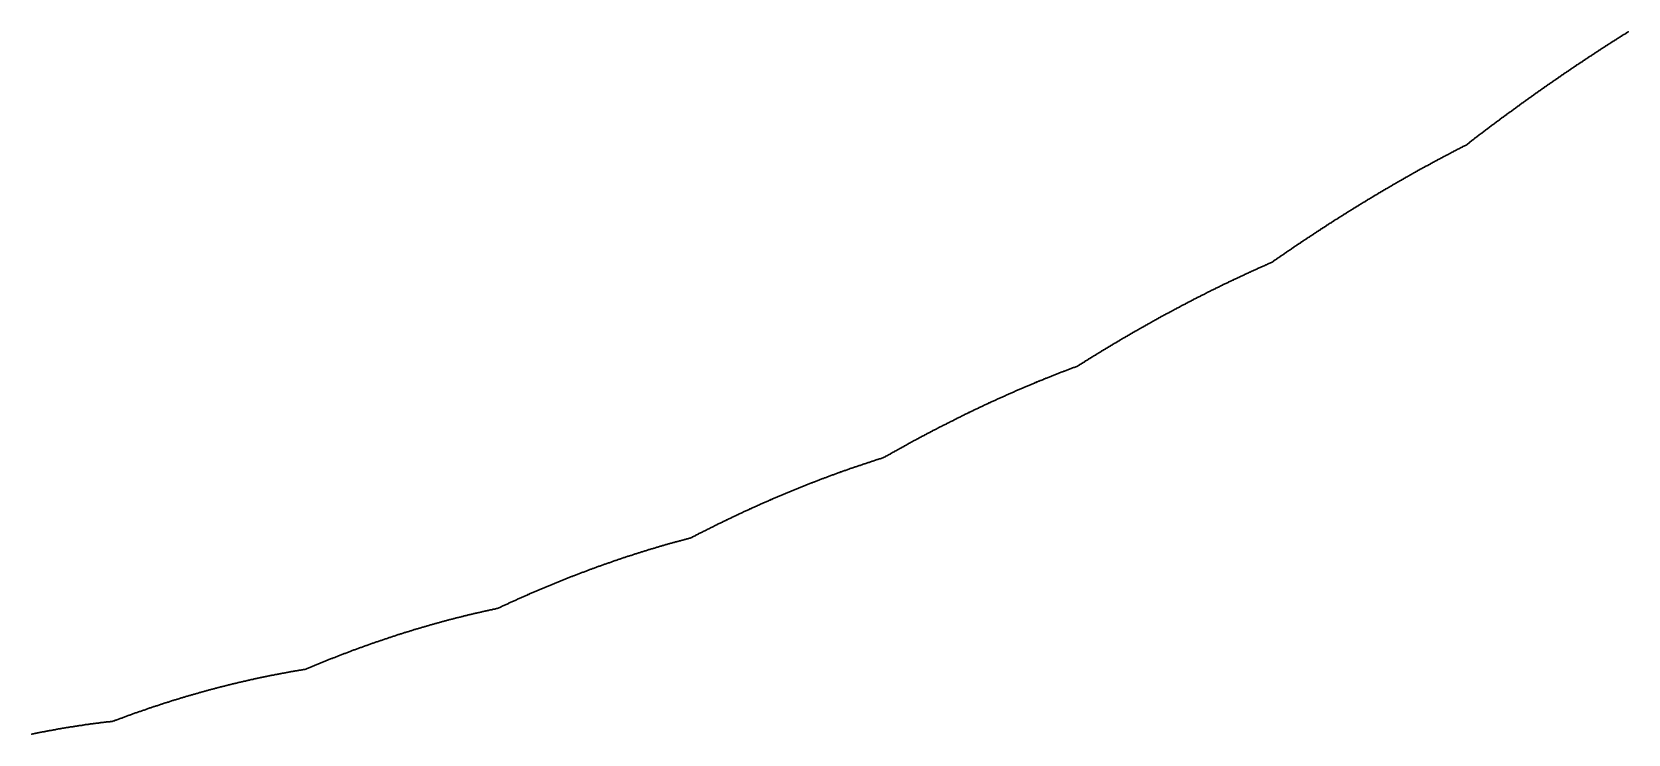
# Model space of a CAD drawing. Header units: metres. Extents: x 0 to 360, y 46 to 216.
# Drawn here: x 270 to 281.78, y 53.82 to 59 of the extents above; entities that cross this region are included whole.
import ezdxf

# ---------------------------------------------------------------- set-up
doc = ezdxf.new("R2010")
doc.units = ezdxf.units.M

msp = doc.modelspace()

# ---------------------------------------------------------------- linework, layer by layer
for p in [(281.753, 58.984), (281.76, 58.988), (281.766, 58.992), (281.772, 58.996), (281.778, 58.999), (281.571, 58.868), (281.577, 58.872), (281.583, 58.876), (281.59, 58.88), (281.596, 58.884), (281.602, 58.888), (281.608, 58.892), (281.614, 58.896), (281.62, 58.9), (281.626, 58.903), (281.632, 58.907), (281.638, 58.911), (281.644, 58.915), (281.65, 58.919), (281.656, 58.923), (281.662, 58.927), (281.668, 58.931), (281.675, 58.934), (281.681, 58.938), (281.687, 58.942), (281.693, 58.946), (281.699, 58.95), (281.705, 58.954), (281.711, 58.958), (281.717, 58.961), (281.723, 58.965), (281.729, 58.969), (281.735, 58.973), (281.741, 58.977), (281.747, 58.981), (281.389, 58.748), (281.395, 58.752), (281.401, 58.756), (281.407, 58.76), (281.414, 58.764), (281.42, 58.768), (281.426, 58.772), (281.432, 58.776), (281.438, 58.78), (281.444, 58.784), (281.45, 58.788), (281.456, 58.792), (281.462, 58.796), (281.468, 58.8), (281.474, 58.804), (281.48, 58.808), (281.486, 58.812), (281.492, 58.816), (281.498, 58.82), (281.505, 58.824), (281.511, 58.828), (281.517, 58.832), (281.523, 58.836), (281.529, 58.84), (281.535, 58.844), (281.541, 58.848), (281.547, 58.852), (281.553, 58.856), (281.559, 58.86), (281.565, 58.864), (281.22, 58.632), (281.226, 58.636), (281.232, 58.64), (281.238, 58.644), (281.244, 58.648), (281.25, 58.653), (281.256, 58.657), (281.262, 58.661), (281.268, 58.665), (281.274, 58.669), (281.28, 58.674), (281.286, 58.678), (281.292, 58.682), (281.298, 58.686), (281.304, 58.69), (281.31, 58.694), (281.317, 58.698), (281.323, 58.703), (281.329, 58.707), (281.335, 58.711), (281.341, 58.715), (281.347, 58.719), (281.353, 58.723), (281.359, 58.727), (281.365, 58.731), (281.371, 58.735), (281.377, 58.74), (281.383, 58.744), (281.05, 58.512), (281.056, 58.516), (281.062, 58.521), (281.068, 58.525), (281.074, 58.529), (281.08, 58.534), (281.086, 58.538), (281.092, 58.542), (281.098, 58.547), (281.104, 58.551), (281.11, 58.555), (281.116, 58.559), (281.123, 58.564), (281.129, 58.568), (281.135, 58.572), (281.141, 58.577), (281.147, 58.581), (281.153, 58.585), (281.159, 58.589), (281.165, 58.594), (281.171, 58.598), (281.177, 58.602), (281.183, 58.606), (281.189, 58.611), (281.195, 58.615), (281.201, 58.619), (281.207, 58.623), (281.213, 58.627), (280.892, 58.398), (280.898, 58.402), (280.904, 58.407), (280.911, 58.411), (280.917, 58.416), (280.923, 58.42), (280.929, 58.425), (280.935, 58.429), (280.941, 58.433), (280.947, 58.438), (280.953, 58.442), (280.959, 58.447), (280.965, 58.451), (280.971, 58.455), (280.977, 58.46), (280.983, 58.464), (280.989, 58.469), (280.995, 58.473), (281.001, 58.477), (281.007, 58.482), (281.013, 58.486), (281.02, 58.49), (281.026, 58.495), (281.032, 58.499), (281.038, 58.503), (281.044, 58.508), (280.729, 58.276), (280.735, 58.281), (280.741, 58.285), (280.747, 58.29), (280.753, 58.295), (280.759, 58.299), (280.765, 58.304), (280.771, 58.308), (280.777, 58.313), (280.783, 58.317), (280.789, 58.322), (280.795, 58.326), (280.802, 58.331), (280.808, 58.335), (280.814, 58.34), (280.82, 58.344), (280.826, 58.349), (280.832, 58.353), (280.838, 58.358), (280.844, 58.362), (280.85, 58.367), (280.856, 58.371), (280.862, 58.376), (280.868, 58.38), (280.874, 58.385), (280.88, 58.389), (280.886, 58.394), (280.572, 58.159), (280.578, 58.162), (280.584, 58.165), (280.59, 58.17), (280.596, 58.175), (280.602, 58.18), (280.608, 58.184), (280.614, 58.189), (280.62, 58.193), (280.626, 58.198), (280.632, 58.203), (280.638, 58.207), (280.644, 58.212), (280.65, 58.217), (280.656, 58.221), (280.662, 58.226), (280.668, 58.23), (280.674, 58.235), (280.68, 58.24), (280.687, 58.244), (280.693, 58.249), (280.699, 58.253), (280.705, 58.258), (280.711, 58.263), (280.717, 58.267), (280.723, 58.272), (280.348, 58.042), (280.354, 58.045), (280.36, 58.048), (280.366, 58.051), (280.372, 58.055), (280.378, 58.058), (280.384, 58.061), (280.39, 58.064), (280.396, 58.068), (280.402, 58.071), (280.408, 58.074), (280.414, 58.077), (280.42, 58.081), (280.426, 58.084), (280.433, 58.087), (280.439, 58.09), (280.445, 58.093), (280.451, 58.096), (280.457, 58.1), (280.463, 58.103), (280.469, 58.106), (280.475, 58.109), (280.481, 58.112), (280.487, 58.115), (280.493, 58.119), (280.499, 58.122), (280.505, 58.125), (280.511, 58.128), (280.517, 58.131), (280.523, 58.134), (280.529, 58.137), (280.535, 58.14), (280.541, 58.144), (280.547, 58.147), (280.553, 58.15), (280.56, 58.153), (280.566, 58.156), (280.136, 57.925), (280.142, 57.928), (280.149, 57.931), (280.155, 57.935), (280.161, 57.938), (280.167, 57.942), (280.173, 57.945), (280.179, 57.948), (280.185, 57.952), (280.191, 57.955), (280.197, 57.959), (280.203, 57.962), (280.209, 57.965), (280.215, 57.969), (280.221, 57.972), (280.227, 57.976), (280.233, 57.979), (280.239, 57.982), (280.245, 57.986), (280.251, 57.989), (280.257, 57.992), (280.263, 57.996), (280.269, 57.999), (280.275, 58.002), (280.281, 58.006), (280.287, 58.009), (280.294, 58.012), (280.3, 58.015), (280.306, 58.019), (280.312, 58.022), (280.318, 58.025), (280.324, 58.029), (280.33, 58.032), (280.336, 58.035), (280.342, 58.038), (279.937, 57.809), (279.943, 57.812), (279.949, 57.816), (279.955, 57.819), (279.961, 57.823), (279.967, 57.827), (279.973, 57.83), (279.979, 57.834), (279.985, 57.837), (279.992, 57.841), (279.998, 57.844), (280.004, 57.848), (280.01, 57.851), (280.016, 57.855), (280.022, 57.858), (280.028, 57.862), (280.034, 57.865), (280.04, 57.869), (280.046, 57.873), (280.052, 57.876), (280.058, 57.88), (280.064, 57.883), (280.07, 57.886), (280.076, 57.89), (280.082, 57.893), (280.088, 57.897), (280.094, 57.9), (280.1, 57.904), (280.106, 57.907), (280.112, 57.911), (280.118, 57.914), (280.124, 57.918), (280.13, 57.921), (279.738, 57.688), (279.744, 57.691), (279.75, 57.695), (279.756, 57.699), (279.762, 57.702), (279.768, 57.706), (279.774, 57.71), (279.78, 57.714), (279.786, 57.717), (279.792, 57.721), (279.798, 57.725), (279.804, 57.728), (279.81, 57.732), (279.816, 57.736), (279.823, 57.74), (279.829, 57.743), (279.835, 57.747), (279.841, 57.751), (279.847, 57.754), (279.853, 57.758), (279.859, 57.762), (279.865, 57.765), (279.871, 57.769), (279.877, 57.772), (279.883, 57.776), (279.889, 57.78), (279.895, 57.783), (279.901, 57.787), (279.907, 57.791), (279.913, 57.794), (279.919, 57.798), (279.925, 57.801), (279.931, 57.805), (279.557, 57.573), (279.563, 57.577), (279.569, 57.581), (279.575, 57.585), (279.581, 57.589), (279.587, 57.592), (279.593, 57.596), (279.599, 57.6), (279.605, 57.604), (279.611, 57.608), (279.617, 57.612), (279.623, 57.615), (279.629, 57.619), (279.636, 57.623), (279.642, 57.627), (279.648, 57.631), (279.654, 57.635), (279.66, 57.638), (279.666, 57.642), (279.672, 57.646), (279.678, 57.65), (279.684, 57.654), (279.69, 57.657), (279.696, 57.661), (279.702, 57.665), (279.708, 57.669), (279.714, 57.672), (279.72, 57.676), (279.726, 57.68), (279.732, 57.684), (279.376, 57.454), (279.382, 57.458), (279.388, 57.462), (279.394, 57.466), (279.4, 57.47), (279.406, 57.474), (279.412, 57.478), (279.418, 57.482), (279.425, 57.486), (279.431, 57.49), (279.437, 57.494), (279.443, 57.498), (279.449, 57.502), (279.455, 57.506), (279.461, 57.51), (279.467, 57.514), (279.473, 57.518), (279.479, 57.522), (279.485, 57.526), (279.491, 57.53), (279.497, 57.534), (279.503, 57.538), (279.509, 57.542), (279.515, 57.546), (279.521, 57.55), (279.527, 57.554), (279.533, 57.557), (279.539, 57.561), (279.545, 57.565), (279.551, 57.569), (279.202, 57.336), (279.208, 57.34), (279.214, 57.344), (279.22, 57.348), (279.226, 57.352), (279.232, 57.356), (279.238, 57.361), (279.244, 57.365), (279.25, 57.369), (279.256, 57.373), (279.262, 57.377), (279.268, 57.381), (279.274, 57.385), (279.28, 57.389), (279.286, 57.393), (279.292, 57.398), (279.298, 57.402), (279.304, 57.406), (279.31, 57.41), (279.316, 57.414), (279.322, 57.418), (279.328, 57.422), (279.334, 57.426), (279.34, 57.43), (279.346, 57.434), (279.352, 57.438), (279.358, 57.442), (279.364, 57.446), (279.37, 57.45), (278.967, 57.217), (278.973, 57.22), (278.979, 57.223), (278.985, 57.226), (278.991, 57.228), (278.997, 57.231), (279.003, 57.234), (279.009, 57.237), (279.015, 57.239), (279.021, 57.242), (279.027, 57.245), (279.033, 57.247), (279.039, 57.25), (279.045, 57.253), (279.051, 57.256), (279.057, 57.258), (279.063, 57.261), (279.069, 57.264), (279.075, 57.266), (279.081, 57.269), (279.087, 57.272), (279.093, 57.274), (279.099, 57.277), (279.105, 57.28), (279.111, 57.282), (279.117, 57.285), (279.123, 57.288), (279.129, 57.29), (279.135, 57.293), (279.141, 57.295), (279.147, 57.298), (279.153, 57.302), (279.159, 57.307), (279.165, 57.311), (279.171, 57.315), (279.178, 57.319), (279.184, 57.323), (279.19, 57.327), (279.196, 57.332), (278.72, 57.099), (278.726, 57.102), (278.732, 57.105), (278.738, 57.108), (278.744, 57.111), (278.75, 57.114), (278.756, 57.117), (278.762, 57.12), (278.768, 57.123), (278.774, 57.126), (278.78, 57.129), (278.786, 57.132), (278.792, 57.135), (278.798, 57.138), (278.804, 57.141), (278.81, 57.144), (278.816, 57.146), (278.822, 57.149), (278.828, 57.152), (278.834, 57.155), (278.84, 57.158), (278.846, 57.161), (278.852, 57.164), (278.859, 57.167), (278.865, 57.169), (278.871, 57.172), (278.877, 57.175), (278.883, 57.178), (278.889, 57.181), (278.895, 57.184), (278.901, 57.187), (278.907, 57.189), (278.913, 57.192), (278.919, 57.195), (278.925, 57.198), (278.931, 57.201), (278.937, 57.203), (278.943, 57.206), (278.949, 57.209), (278.955, 57.212), (278.961, 57.214), (278.492, 56.983), (278.498, 56.986), (278.504, 56.989), (278.51, 56.992), (278.516, 56.995), (278.522, 56.999), (278.528, 57.002), (278.534, 57.005), (278.54, 57.008), (278.546, 57.011), (278.552, 57.014), (278.558, 57.017), (278.564, 57.02), (278.57, 57.024), (278.576, 57.027), (278.582, 57.03), (278.588, 57.033), (278.594, 57.036), (278.6, 57.039), (278.606, 57.042), (278.612, 57.045), (278.618, 57.048), (278.624, 57.051), (278.63, 57.054), (278.636, 57.057), (278.642, 57.06), (278.648, 57.063), (278.654, 57.066), (278.66, 57.069), (278.666, 57.073), (278.672, 57.076), (278.678, 57.079), (278.684, 57.082), (278.69, 57.085), (278.696, 57.088), (278.702, 57.091), (278.708, 57.094), (278.714, 57.097), (278.275, 56.866), (278.281, 56.869), (278.287, 56.872), (278.293, 56.876), (278.299, 56.879), (278.305, 56.882), (278.311, 56.886), (278.317, 56.889), (278.323, 56.892), (278.329, 56.896), (278.335, 56.899), (278.341, 56.902), (278.347, 56.905), (278.353, 56.909), (278.359, 56.912), (278.365, 56.915), (278.371, 56.919), (278.377, 56.922), (278.384, 56.925), (278.39, 56.928), (278.396, 56.932), (278.402, 56.935), (278.408, 56.938), (278.414, 56.941), (278.42, 56.944), (278.426, 56.948), (278.432, 56.951), (278.438, 56.954), (278.444, 56.957), (278.45, 56.961), (278.456, 56.964), (278.462, 56.967), (278.468, 56.97), (278.474, 56.973), (278.48, 56.976), (278.486, 56.98), (278.065, 56.746), (278.071, 56.749), (278.077, 56.753), (278.083, 56.756), (278.089, 56.76), (278.095, 56.763), (278.101, 56.767), (278.107, 56.77), (278.113, 56.774), (278.119, 56.777), (278.125, 56.781), (278.131, 56.784), (278.137, 56.788), (278.143, 56.791), (278.149, 56.794), (278.155, 56.798), (278.161, 56.801), (278.167, 56.805), (278.173, 56.808), (278.179, 56.812), (278.185, 56.815), (278.191, 56.818), (278.197, 56.822), (278.203, 56.825), (278.209, 56.829), (278.215, 56.832), (278.221, 56.835), (278.227, 56.839), (278.233, 56.842), (278.239, 56.846), (278.245, 56.849), (278.251, 56.852), (278.257, 56.856), (278.263, 56.859), (278.269, 56.862), (277.873, 56.631), (277.879, 56.635), (277.885, 56.638), (277.891, 56.642), (277.897, 56.646), (277.903, 56.649), (277.909, 56.653), (277.915, 56.657), (277.921, 56.66), (277.927, 56.664), (277.933, 56.667), (277.939, 56.671), (277.945, 56.675), (277.951, 56.678), (277.957, 56.682), (277.963, 56.685), (277.969, 56.689), (277.975, 56.693), (277.981, 56.696), (277.987, 56.7), (277.993, 56.703), (277.999, 56.707), (278.005, 56.71), (278.011, 56.714), (278.017, 56.718), (278.023, 56.721), (278.029, 56.725), (278.035, 56.728), (278.041, 56.732), (278.047, 56.735), (278.053, 56.739), (278.059, 56.742), (277.657, 56.512), (277.663, 56.514), (277.669, 56.516), (277.675, 56.518), (277.681, 56.521), (277.687, 56.523), (277.693, 56.525), (277.699, 56.527), (277.705, 56.529), (277.711, 56.532), (277.717, 56.534), (277.723, 56.538), (277.729, 56.542), (277.735, 56.546), (277.741, 56.549), (277.747, 56.553), (277.753, 56.557), (277.759, 56.561), (277.765, 56.564), (277.771, 56.568), (277.777, 56.572), (277.783, 56.576), (277.789, 56.579), (277.795, 56.583), (277.801, 56.587), (277.807, 56.591), (277.813, 56.594), (277.819, 56.598), (277.825, 56.602), (277.831, 56.605), (277.837, 56.609), (277.843, 56.613), (277.849, 56.616), (277.855, 56.62), (277.861, 56.624), (277.867, 56.627), (277.363, 56.394), (277.369, 56.397), (277.375, 56.399), (277.381, 56.402), (277.387, 56.404), (277.393, 56.407), (277.399, 56.409), (277.405, 56.412), (277.411, 56.414), (277.417, 56.417), (277.423, 56.419), (277.429, 56.422), (277.435, 56.424), (277.441, 56.427), (277.447, 56.429), (277.453, 56.431), (277.459, 56.434), (277.465, 56.436), (277.471, 56.439), (277.477, 56.441), (277.483, 56.444), (277.489, 56.446), (277.495, 56.448), (277.501, 56.451), (277.507, 56.453), (277.513, 56.456), (277.519, 56.458), (277.525, 56.46), (277.531, 56.463), (277.537, 56.465), (277.543, 56.468), (277.549, 56.47), (277.555, 56.472), (277.561, 56.475), (277.567, 56.477), (277.573, 56.479), (277.579, 56.482), (277.585, 56.484), (277.591, 56.486), (277.597, 56.489), (277.603, 56.491), (277.609, 56.493), (277.615, 56.496), (277.621, 56.498), (277.627, 56.5), (277.633, 56.502), (277.639, 56.505), (277.645, 56.507), (277.651, 56.509), (277.094, 56.275), (277.1, 56.278), (277.106, 56.281), (277.112, 56.284), (277.118, 56.286), (277.124, 56.289), (277.13, 56.292), (277.136, 56.295), (277.142, 56.297), (277.148, 56.3), (277.154, 56.303), (277.16, 56.305), (277.166, 56.308), (277.172, 56.311), (277.178, 56.313), (277.184, 56.316), (277.19, 56.319), (277.196, 56.322), (277.202, 56.324), (277.208, 56.327), (277.214, 56.329), (277.22, 56.332), (277.226, 56.335), (277.232, 56.337), (277.238, 56.34), (277.244, 56.343), (277.25, 56.345), (277.256, 56.348), (277.262, 56.351), (277.268, 56.353), (277.274, 56.356), (277.28, 56.358), (277.286, 56.361), (277.292, 56.364), (277.298, 56.366), (277.304, 56.369), (277.31, 56.371), (277.315, 56.374), (277.321, 56.376), (277.327, 56.379), (277.333, 56.381), (277.339, 56.384), (277.345, 56.387), (277.351, 56.389), (277.357, 56.392), (276.848, 56.158), (276.854, 56.161), (276.86, 56.164), (276.866, 56.167), (276.872, 56.17), (276.878, 56.173), (276.884, 56.176), (276.89, 56.179), (276.896, 56.182), (276.902, 56.185), (276.908, 56.188), (276.914, 56.191), (276.92, 56.193), (276.926, 56.196), (276.932, 56.199), (276.938, 56.202), (276.944, 56.205), (276.95, 56.208), (276.956, 56.211), (276.962, 56.214), (276.968, 56.217), (276.974, 56.219), (276.98, 56.222), (276.986, 56.225), (276.992, 56.228), (276.998, 56.231), (277.004, 56.234), (277.01, 56.236), (277.016, 56.239), (277.022, 56.242), (277.028, 56.245), (277.034, 56.248), (277.04, 56.25), (277.046, 56.253), (277.052, 56.256), (277.058, 56.259), (277.064, 56.262), (277.07, 56.264), (277.076, 56.267), (277.082, 56.27), (277.088, 56.273), (276.621, 56.042), (276.627, 56.045), (276.633, 56.049), (276.639, 56.052), (276.645, 56.055), (276.651, 56.058), (276.657, 56.061), (276.663, 56.064), (276.669, 56.067), (276.675, 56.07), (276.681, 56.073), (276.687, 56.077), (276.693, 56.08), (276.699, 56.083), (276.705, 56.086), (276.711, 56.089), (276.717, 56.092), (276.723, 56.095), (276.729, 56.098), (276.735, 56.101), (276.741, 56.104), (276.747, 56.107), (276.753, 56.11), (276.759, 56.113), (276.765, 56.116), (276.771, 56.119), (276.777, 56.122), (276.783, 56.125), (276.789, 56.128), (276.795, 56.131), (276.801, 56.134), (276.806, 56.137), (276.812, 56.14), (276.818, 56.143), (276.824, 56.146), (276.83, 56.149), (276.836, 56.152), (276.842, 56.155), (276.4, 55.922), (276.406, 55.926), (276.412, 55.929), (276.418, 55.932), (276.424, 55.936), (276.43, 55.939), (276.436, 55.942), (276.442, 55.946), (276.448, 55.949), (276.454, 55.952), (276.46, 55.955), (276.466, 55.959), (276.471, 55.962), (276.477, 55.965), (276.483, 55.969), (276.489, 55.972), (276.495, 55.975), (276.501, 55.978), (276.507, 55.982), (276.513, 55.985), (276.519, 55.988), (276.525, 55.991), (276.531, 55.994), (276.537, 55.998), (276.543, 56.001), (276.549, 56.004), (276.555, 56.007), (276.561, 56.011), (276.567, 56.014), (276.573, 56.017), (276.579, 56.02), (276.585, 56.023), (276.591, 56.026), (276.597, 56.03), (276.603, 56.033), (276.609, 56.036), (276.615, 56.039), (276.119, 55.804), (276.125, 55.806), (276.131, 55.808), (276.137, 55.81), (276.143, 55.812), (276.149, 55.814), (276.155, 55.816), (276.161, 55.818), (276.167, 55.82), (276.173, 55.822), (276.179, 55.824), (276.185, 55.826), (276.191, 55.828), (276.197, 55.83), (276.202, 55.832), (276.208, 55.834), (276.214, 55.836), (276.22, 55.838), (276.226, 55.84), (276.232, 55.842), (276.238, 55.844), (276.244, 55.846), (276.25, 55.847), (276.256, 55.849), (276.262, 55.851), (276.268, 55.853), (276.274, 55.855), (276.28, 55.857), (276.286, 55.859), (276.292, 55.862), (276.298, 55.865), (276.304, 55.869), (276.31, 55.872), (276.316, 55.875), (276.322, 55.879), (276.328, 55.882), (276.334, 55.885), (276.34, 55.889), (276.346, 55.892), (276.352, 55.896), (276.358, 55.899), (276.364, 55.902), (276.37, 55.906), (276.376, 55.909), (276.382, 55.912), (276.388, 55.916), (276.394, 55.919), (275.796, 55.688), (275.802, 55.69), (275.808, 55.693), (275.814, 55.695), (275.82, 55.697), (275.826, 55.7), (275.832, 55.702), (275.838, 55.704), (275.844, 55.706), (275.85, 55.709), (275.856, 55.711), (275.862, 55.713), (275.868, 55.715), (275.874, 55.718), (275.88, 55.72), (275.886, 55.722), (275.892, 55.724), (275.898, 55.726), (275.904, 55.729), (275.91, 55.731), (275.916, 55.733), (275.922, 55.735), (275.928, 55.737), (275.934, 55.74), (275.94, 55.742), (275.946, 55.744), (275.952, 55.746), (275.958, 55.748), (275.964, 55.75), (275.969, 55.753), (275.975, 55.755), (275.981, 55.757), (275.987, 55.759), (275.993, 55.761), (275.999, 55.763), (276.005, 55.765), (276.011, 55.767), (276.017, 55.77), (276.023, 55.772), (276.029, 55.774), (276.035, 55.776), (276.041, 55.778), (276.047, 55.78), (276.053, 55.782), (276.059, 55.784), (276.065, 55.786), (276.071, 55.788), (276.077, 55.79), (276.083, 55.792), (276.089, 55.794), (276.095, 55.796), (276.101, 55.798), (276.107, 55.8), (276.113, 55.802), (275.504, 55.569), (275.51, 55.572), (275.516, 55.575), (275.522, 55.577), (275.528, 55.58), (275.534, 55.582), (275.54, 55.585), (275.546, 55.587), (275.552, 55.59), (275.557, 55.592), (275.563, 55.595), (275.569, 55.597), (275.575, 55.6), (275.581, 55.602), (275.587, 55.605), (275.593, 55.607), (275.599, 55.61), (275.605, 55.612), (275.611, 55.615), (275.617, 55.617), (275.623, 55.619), (275.629, 55.622), (275.635, 55.624), (275.641, 55.627), (275.647, 55.629), (275.653, 55.632), (275.659, 55.634), (275.665, 55.636), (275.671, 55.639), (275.677, 55.641), (275.683, 55.644), (275.689, 55.646), (275.695, 55.648), (275.701, 55.651), (275.707, 55.653), (275.713, 55.656), (275.719, 55.658), (275.725, 55.66), (275.731, 55.663), (275.737, 55.665), (275.743, 55.667), (275.749, 55.67), (275.754, 55.672), (275.76, 55.674), (275.766, 55.677), (275.772, 55.679), (275.778, 55.681), (275.784, 55.684), (275.79, 55.686), (275.241, 55.452), (275.247, 55.455), (275.253, 55.458), (275.259, 55.461), (275.265, 55.463), (275.271, 55.466), (275.277, 55.469), (275.283, 55.472), (275.289, 55.474), (275.295, 55.477), (275.301, 55.48), (275.307, 55.482), (275.313, 55.485), (275.319, 55.488), (275.325, 55.491), (275.331, 55.493), (275.337, 55.496), (275.343, 55.499), (275.349, 55.501), (275.355, 55.504), (275.361, 55.507), (275.367, 55.509), (275.373, 55.512), (275.378, 55.515), (275.384, 55.517), (275.39, 55.52), (275.396, 55.523), (275.402, 55.525), (275.408, 55.528), (275.414, 55.531), (275.42, 55.533), (275.426, 55.536), (275.432, 55.538), (275.438, 55.541), (275.444, 55.544), (275.45, 55.546), (275.456, 55.549), (275.462, 55.551), (275.468, 55.554), (275.474, 55.557), (275.48, 55.559), (275.486, 55.562), (275.492, 55.564), (275.498, 55.567), (274.997, 55.334), (275.003, 55.337), (275.009, 55.34), (275.015, 55.343), (275.021, 55.346), (275.027, 55.349), (275.033, 55.352), (275.039, 55.355), (275.045, 55.358), (275.05, 55.361), (275.056, 55.364), (275.062, 55.367), (275.068, 55.37), (275.074, 55.373), (275.08, 55.375), (275.086, 55.378), (275.092, 55.381), (275.098, 55.384), (275.104, 55.387), (275.11, 55.39), (275.116, 55.393), (275.122, 55.396), (275.128, 55.399), (275.134, 55.401), (275.14, 55.404), (275.146, 55.407), (275.152, 55.41), (275.158, 55.413), (275.164, 55.416), (275.17, 55.419), (275.176, 55.421), (275.182, 55.424), (275.188, 55.427), (275.194, 55.43), (275.2, 55.433), (275.206, 55.436), (275.211, 55.438), (275.217, 55.441), (275.223, 55.444), (275.229, 55.447), (275.235, 55.449), (274.681, 55.217), (274.687, 55.218), (274.693, 55.22), (274.699, 55.222), (274.705, 55.223), (274.711, 55.225), (274.717, 55.227), (274.723, 55.228), (274.729, 55.23), (274.735, 55.232), (274.741, 55.233), (274.747, 55.235), (274.752, 55.237), (274.758, 55.238), (274.764, 55.24), (274.77, 55.241), (274.776, 55.243), (274.782, 55.245), (274.788, 55.246), (274.794, 55.248), (274.8, 55.249), (274.806, 55.251), (274.812, 55.253), (274.818, 55.254), (274.824, 55.256), (274.83, 55.257), (274.836, 55.259), (274.842, 55.26), (274.848, 55.262), (274.854, 55.264), (274.86, 55.265), (274.866, 55.267), (274.872, 55.27), (274.878, 55.274), (274.884, 55.277), (274.89, 55.28), (274.896, 55.283), (274.901, 55.286), (274.907, 55.289), (274.913, 55.292), (274.919, 55.295), (274.925, 55.298), (274.931, 55.301), (274.937, 55.304), (274.943, 55.307), (274.949, 55.31), (274.955, 55.313), (274.961, 55.316), (274.967, 55.319), (274.973, 55.322), (274.979, 55.325), (274.985, 55.328), (274.991, 55.331), (274.306, 55.099), (274.312, 55.101), (274.318, 55.103), (274.324, 55.105), (274.33, 55.107), (274.336, 55.109), (274.342, 55.111), (274.347, 55.113), (274.353, 55.115), (274.359, 55.117), (274.365, 55.119), (274.371, 55.121), (274.377, 55.123), (274.383, 55.125), (274.389, 55.127), (274.395, 55.129), (274.401, 55.131), (274.407, 55.133), (274.413, 55.135), (274.419, 55.136), (274.425, 55.138), (274.431, 55.14), (274.437, 55.142), (274.443, 55.144), (274.449, 55.146), (274.455, 55.148), (274.461, 55.15), (274.467, 55.152), (274.473, 55.154), (274.478, 55.156), (274.484, 55.157), (274.49, 55.159), (274.496, 55.161), (274.502, 55.163), (274.508, 55.165), (274.514, 55.167), (274.52, 55.169), (274.526, 55.171), (274.532, 55.172), (274.538, 55.174), (274.544, 55.176), (274.55, 55.178), (274.556, 55.18), (274.562, 55.181), (274.568, 55.183), (274.574, 55.185), (274.58, 55.187), (274.586, 55.189), (274.592, 55.19), (274.598, 55.192), (274.604, 55.194), (274.61, 55.196), (274.615, 55.198), (274.621, 55.199), (274.627, 55.201), (274.633, 55.203), (274.639, 55.205), (274.645, 55.206), (274.651, 55.208), (274.657, 55.21), (274.663, 55.211), (274.669, 55.213), (274.675, 55.215), (273.984, 54.981), (273.99, 54.983), (273.996, 54.986), (274.002, 54.988), (274.008, 54.99), (274.014, 54.992), (274.02, 54.995), (274.026, 54.997), (274.032, 54.999), (274.038, 55.002), (274.044, 55.004), (274.05, 55.006), (274.056, 55.008), (274.062, 55.011), (274.068, 55.013), (274.074, 55.015), (274.08, 55.017), (274.086, 55.02), (274.092, 55.022), (274.097, 55.024), (274.103, 55.026), (274.109, 55.029), (274.115, 55.031), (274.121, 55.033), (274.127, 55.035), (274.133, 55.037), (274.139, 55.04), (274.145, 55.042), (274.151, 55.044), (274.157, 55.046), (274.163, 55.048), (274.169, 55.05), (274.175, 55.053), (274.181, 55.055), (274.187, 55.057), (274.193, 55.059), (274.199, 55.061), (274.205, 55.063), (274.211, 55.065), (274.217, 55.068), (274.222, 55.07), (274.228, 55.072), (274.234, 55.074), (274.24, 55.076), (274.246, 55.078), (274.252, 55.08), (274.258, 55.082), (274.264, 55.084), (274.27, 55.086), (274.276, 55.088), (274.282, 55.091), (274.288, 55.093), (274.294, 55.095), (274.3, 55.097), (273.699, 54.863), (273.705, 54.866), (273.711, 54.868), (273.717, 54.871), (273.723, 54.874), (273.729, 54.876), (273.735, 54.879), (273.741, 54.881), (273.746, 54.884), (273.752, 54.886), (273.758, 54.889), (273.764, 54.891), (273.77, 54.894), (273.776, 54.896), (273.782, 54.899), (273.788, 54.901), (273.794, 54.904), (273.8, 54.906), (273.806, 54.909), (273.812, 54.911), (273.818, 54.914), (273.824, 54.916), (273.83, 54.919), (273.836, 54.921), (273.842, 54.924), (273.848, 54.926), (273.854, 54.928), (273.859, 54.931), (273.865, 54.933), (273.871, 54.936), (273.877, 54.938), (273.883, 54.941), (273.889, 54.943), (273.895, 54.945), (273.901, 54.948), (273.907, 54.95), (273.913, 54.953), (273.919, 54.955), (273.925, 54.957), (273.931, 54.96), (273.937, 54.962), (273.943, 54.964), (273.949, 54.967), (273.955, 54.969), (273.961, 54.972), (273.967, 54.974), (273.973, 54.976), (273.978, 54.979), (273.431, 54.745), (273.437, 54.746), (273.443, 54.748), (273.449, 54.751), (273.455, 54.754), (273.461, 54.756), (273.467, 54.759), (273.473, 54.762), (273.479, 54.765), (273.485, 54.767), (273.491, 54.77), (273.497, 54.773), (273.503, 54.776), (273.509, 54.778), (273.515, 54.781), (273.521, 54.784), (273.526, 54.787), (273.532, 54.789), (273.538, 54.792), (273.544, 54.795), (273.55, 54.797), (273.556, 54.8), (273.562, 54.803), (273.568, 54.805), (273.574, 54.808), (273.58, 54.811), (273.586, 54.814), (273.592, 54.816), (273.598, 54.819), (273.604, 54.821), (273.61, 54.824), (273.616, 54.827), (273.622, 54.829), (273.628, 54.832), (273.634, 54.835), (273.639, 54.837), (273.645, 54.84), (273.651, 54.843), (273.657, 54.845), (273.663, 54.848), (273.669, 54.85), (273.675, 54.853), (273.681, 54.856), (273.687, 54.858), (273.693, 54.861), (272.956, 54.628), (272.962, 54.63), (272.968, 54.631), (272.974, 54.633), (272.98, 54.635), (272.986, 54.636), (272.992, 54.638), (272.998, 54.64), (273.004, 54.641), (273.01, 54.643), (273.015, 54.644), (273.021, 54.646), (273.027, 54.648), (273.033, 54.649), (273.039, 54.651), (273.045, 54.652), (273.051, 54.654), (273.057, 54.656), (273.063, 54.657), (273.069, 54.659), (273.075, 54.66), (273.081, 54.662), (273.087, 54.664), (273.093, 54.665), (273.099, 54.667), (273.105, 54.668), (273.111, 54.67), (273.116, 54.671), (273.122, 54.673), (273.128, 54.674), (273.134, 54.676), (273.14, 54.677), (273.146, 54.679), (273.152, 54.68), (273.158, 54.682), (273.164, 54.683), (273.17, 54.685), (273.176, 54.686), (273.182, 54.688), (273.188, 54.689), (273.194, 54.691), (273.2, 54.692), (273.206, 54.694), (273.212, 54.695), (273.217, 54.697), (273.223, 54.698), (273.229, 54.699), (273.235, 54.701), (273.241, 54.702), (273.247, 54.704), (273.253, 54.705), (273.259, 54.706), (273.265, 54.708), (273.271, 54.709), (273.277, 54.711), (273.283, 54.712), (273.289, 54.713), (273.295, 54.715), (273.301, 54.716), (273.307, 54.717), (273.313, 54.719), (273.318, 54.72), (273.324, 54.722), (273.33, 54.723), (273.336, 54.724), (273.342, 54.726), (273.348, 54.727), (273.354, 54.728), (273.36, 54.729), (273.366, 54.731), (273.372, 54.732), (273.378, 54.733), (273.384, 54.735), (273.39, 54.736), (273.396, 54.737), (273.402, 54.738), (273.408, 54.74), (273.414, 54.741), (273.419, 54.742), (273.425, 54.744), (272.576, 54.509), (272.582, 54.511), (272.588, 54.513), (272.594, 54.515), (272.6, 54.517), (272.606, 54.519), (272.612, 54.521), (272.618, 54.523), (272.624, 54.525), (272.629, 54.527), (272.635, 54.529), (272.641, 54.531), (272.647, 54.533), (272.653, 54.535), (272.659, 54.537), (272.665, 54.539), (272.671, 54.541), (272.677, 54.543), (272.683, 54.545), (272.689, 54.547), (272.695, 54.549), (272.701, 54.551), (272.707, 54.553), (272.713, 54.555), (272.719, 54.556), (272.724, 54.558), (272.73, 54.56), (272.736, 54.562), (272.742, 54.564), (272.748, 54.566), (272.754, 54.568), (272.76, 54.57), (272.766, 54.571), (272.772, 54.573), (272.778, 54.575), (272.784, 54.577), (272.79, 54.579), (272.796, 54.581), (272.802, 54.582), (272.808, 54.584), (272.814, 54.586), (272.819, 54.588), (272.825, 54.59), (272.831, 54.591), (272.837, 54.593), (272.843, 54.595), (272.849, 54.597), (272.855, 54.599), (272.861, 54.6), (272.867, 54.602), (272.873, 54.604), (272.879, 54.606), (272.885, 54.607), (272.891, 54.609), (272.897, 54.611), (272.903, 54.613), (272.909, 54.614), (272.914, 54.616), (272.92, 54.618), (272.926, 54.619), (272.932, 54.621), (272.938, 54.623), (272.944, 54.625), (272.95, 54.626), (272.256, 54.392), (272.262, 54.395), (272.267, 54.397), (272.273, 54.399), (272.279, 54.402), (272.285, 54.404), (272.291, 54.406), (272.297, 54.408), (272.303, 54.411), (272.309, 54.413), (272.315, 54.415), (272.321, 54.417), (272.327, 54.42), (272.333, 54.422), (272.339, 54.424), (272.345, 54.426), (272.351, 54.429), (272.356, 54.431), (272.362, 54.433), (272.368, 54.435), (272.374, 54.438), (272.38, 54.44), (272.386, 54.442), (272.392, 54.444), (272.398, 54.446), (272.404, 54.448), (272.41, 54.451), (272.416, 54.453), (272.422, 54.455), (272.428, 54.457), (272.434, 54.459), (272.44, 54.461), (272.445, 54.464), (272.451, 54.466), (272.457, 54.468), (272.463, 54.47), (272.469, 54.472), (272.475, 54.474), (272.481, 54.476), (272.487, 54.478), (272.493, 54.481), (272.499, 54.483), (272.505, 54.485), (272.511, 54.487), (272.517, 54.489), (272.523, 54.491), (272.529, 54.493), (272.535, 54.495), (272.54, 54.497), (272.546, 54.499), (272.552, 54.501), (272.558, 54.503), (272.564, 54.505), (272.57, 54.507), (271.882, 54.273), (271.888, 54.274), (271.894, 54.275), (271.9, 54.276), (271.906, 54.278), (271.912, 54.279), (271.918, 54.28), (271.923, 54.281), (271.929, 54.282), (271.935, 54.283), (271.941, 54.284), (271.947, 54.285), (271.953, 54.286), (271.959, 54.287), (271.965, 54.288), (271.971, 54.289), (271.977, 54.29), (271.983, 54.291), (271.989, 54.292), (271.995, 54.293), (272.001, 54.294), (272.007, 54.295), (272.012, 54.296), (272.018, 54.297), (272.024, 54.298), (272.03, 54.301), (272.036, 54.303), (272.042, 54.306), (272.048, 54.308), (272.054, 54.311), (272.06, 54.313), (272.066, 54.316), (272.072, 54.318), (272.078, 54.321), (272.084, 54.323), (272.09, 54.326), (272.095, 54.328), (272.101, 54.331), (272.107, 54.333), (272.113, 54.335), (272.119, 54.338), (272.125, 54.34), (272.131, 54.343), (272.137, 54.345), (272.143, 54.348), (272.149, 54.35), (272.155, 54.352), (272.161, 54.355), (272.167, 54.357), (272.173, 54.36), (272.178, 54.362), (272.184, 54.364), (272.19, 54.367), (272.196, 54.369), (272.202, 54.371), (272.208, 54.374), (272.214, 54.376), (272.22, 54.378), (272.226, 54.381), (272.232, 54.383), (272.238, 54.385), (272.244, 54.388), (272.25, 54.39), (271.354, 54.156), (271.36, 54.158), (271.366, 54.159), (271.372, 54.161), (271.378, 54.162), (271.384, 54.164), (271.39, 54.165), (271.396, 54.167), (271.402, 54.168), (271.408, 54.17), (271.414, 54.171), (271.42, 54.173), (271.426, 54.174), (271.431, 54.176), (271.437, 54.177), (271.443, 54.179), (271.449, 54.18), (271.455, 54.182), (271.461, 54.183), (271.467, 54.185), (271.473, 54.186), (271.479, 54.188), (271.485, 54.189), (271.491, 54.19), (271.497, 54.192), (271.503, 54.193), (271.509, 54.195), (271.514, 54.196), (271.52, 54.198), (271.526, 54.199), (271.532, 54.2), (271.538, 54.202), (271.544, 54.203), (271.55, 54.205), (271.556, 54.206), (271.562, 54.207), (271.568, 54.209), (271.574, 54.21), (271.58, 54.211), (271.586, 54.213), (271.592, 54.214), (271.597, 54.215), (271.603, 54.217), (271.609, 54.218), (271.615, 54.219), (271.621, 54.221), (271.627, 54.222), (271.633, 54.223), (271.639, 54.225), (271.645, 54.226), (271.651, 54.227), (271.657, 54.229), (271.663, 54.23), (271.669, 54.231), (271.674, 54.232), (271.68, 54.234), (271.686, 54.235), (271.692, 54.236), (271.698, 54.237), (271.704, 54.239), (271.71, 54.24), (271.716, 54.241), (271.722, 54.242), (271.728, 54.244), (271.734, 54.245), (271.74, 54.246), (271.746, 54.247), (271.752, 54.248), (271.757, 54.25), (271.763, 54.251), (271.769, 54.252), (271.775, 54.253), (271.781, 54.254), (271.787, 54.255), (271.793, 54.257), (271.799, 54.258), (271.805, 54.259), (271.811, 54.26), (271.817, 54.261), (271.823, 54.262), (271.829, 54.263), (271.835, 54.265), (271.84, 54.266), (271.846, 54.267), (271.852, 54.268), (271.858, 54.269), (271.864, 54.27), (271.87, 54.271), (271.876, 54.272), (270.958, 54.039), (270.964, 54.041), (270.969, 54.043), (270.975, 54.045), (270.981, 54.047), (270.987, 54.049), (270.993, 54.051), (270.999, 54.052), (271.005, 54.054), (271.011, 54.056), (271.017, 54.058), (271.023, 54.06), (271.029, 54.062), (271.035, 54.064), (271.041, 54.066), (271.046, 54.067), (271.052, 54.069), (271.058, 54.071), (271.064, 54.073), (271.07, 54.075), (271.076, 54.077), (271.082, 54.078), (271.088, 54.08), (271.094, 54.082), (271.1, 54.084), (271.106, 54.086), (271.112, 54.087), (271.118, 54.089), (271.123, 54.091), (271.129, 54.093), (271.135, 54.094), (271.141, 54.096), (271.147, 54.098), (271.153, 54.1), (271.159, 54.101), (271.165, 54.103), (271.171, 54.105), (271.177, 54.107), (271.183, 54.108), (271.189, 54.11), (271.195, 54.112), (271.2, 54.114), (271.206, 54.115), (271.212, 54.117), (271.218, 54.119), (271.224, 54.12), (271.23, 54.122), (271.236, 54.124), (271.242, 54.125), (271.248, 54.127), (271.254, 54.129), (271.26, 54.13), (271.266, 54.132), (271.272, 54.134), (271.277, 54.135), (271.283, 54.137), (271.289, 54.138), (271.295, 54.14), (271.301, 54.142), (271.307, 54.143), (271.313, 54.145), (271.319, 54.146), (271.325, 54.148), (271.331, 54.15), (271.337, 54.151), (271.343, 54.153), (271.349, 54.154), (270.62, 53.921), (270.626, 53.923), (270.632, 53.925), (270.638, 53.927), (270.644, 53.93), (270.65, 53.932), (270.656, 53.934), (270.662, 53.936), (270.668, 53.938), (270.673, 53.94), (270.679, 53.943), (270.685, 53.945), (270.691, 53.947), (270.697, 53.949), (270.703, 53.951), (270.709, 53.953), (270.715, 53.956), (270.721, 53.958), (270.727, 53.96), (270.733, 53.962), (270.739, 53.964), (270.744, 53.966), (270.75, 53.968), (270.756, 53.971), (270.762, 53.973), (270.768, 53.975), (270.774, 53.977), (270.78, 53.979), (270.786, 53.981), (270.792, 53.983), (270.798, 53.985), (270.804, 53.987), (270.81, 53.989), (270.815, 53.991), (270.821, 53.993), (270.827, 53.995), (270.833, 53.997), (270.839, 53.999), (270.845, 54.002), (270.851, 54.004), (270.857, 54.006), (270.863, 54.008), (270.869, 54.01), (270.875, 54.012), (270.881, 54.014), (270.887, 54.016), (270.892, 54.018), (270.898, 54.02), (270.904, 54.022), (270.91, 54.024), (270.916, 54.025), (270.922, 54.027), (270.928, 54.029), (270.934, 54.031), (270.94, 54.033), (270.946, 54.035), (270.952, 54.037), (270.005, 53.819), (270.011, 53.821), (270.017, 53.822), (270.023, 53.823), (270.028, 53.824), (270.034, 53.825), (270.04, 53.827), (270.046, 53.828), (270.052, 53.829), (270.058, 53.83), (270.064, 53.831), (270.07, 53.833), (270.076, 53.834), (270.082, 53.835), (270.088, 53.836), (270.094, 53.837), (270.099, 53.838), (270.105, 53.839), (270.111, 53.84), (270.117, 53.842), (270.123, 53.843), (270.129, 53.844), (270.135, 53.845), (270.141, 53.846), (270.147, 53.847), (270.153, 53.848), (270.159, 53.849), (270.165, 53.85), (270.17, 53.851), (270.176, 53.852), (270.182, 53.854), (270.188, 53.855), (270.194, 53.856), (270.2, 53.857), (270.206, 53.858), (270.212, 53.859), (270.218, 53.86), (270.224, 53.861), (270.23, 53.862), (270.236, 53.863), (270.241, 53.864), (270.247, 53.865), (270.253, 53.866), (270.259, 53.867), (270.265, 53.868), (270.271, 53.869), (270.277, 53.87), (270.283, 53.871), (270.289, 53.872), (270.295, 53.872), (270.301, 53.873), (270.307, 53.874), (270.312, 53.875), (270.318, 53.876), (270.324, 53.877), (270.33, 53.878), (270.336, 53.879), (270.342, 53.88), (270.348, 53.881), (270.354, 53.882), (270.36, 53.883), (270.366, 53.883), (270.372, 53.884), (270.378, 53.885), (270.383, 53.886), (270.389, 53.887), (270.395, 53.888), (270.401, 53.889), (270.407, 53.889), (270.413, 53.89), (270.419, 53.891), (270.425, 53.892), (270.431, 53.893), (270.437, 53.894), (270.443, 53.894), (270.449, 53.895), (270.454, 53.896), (270.46, 53.897), (270.466, 53.898), (270.472, 53.898), (270.478, 53.899), (270.484, 53.9), (270.49, 53.901), (270.496, 53.901), (270.502, 53.902), (270.508, 53.903), (270.514, 53.904), (270.52, 53.904), (270.525, 53.905), (270.531, 53.906), (270.537, 53.907), (270.543, 53.907), (270.549, 53.908), (270.555, 53.909), (270.561, 53.909), (270.567, 53.91), (270.573, 53.911), (270.579, 53.911), (270.585, 53.912), (270.591, 53.913), (270.596, 53.913), (270.602, 53.914), (270.608, 53.916), (270.614, 53.918)]:
    msp.add_point(p)

doc.saveas('drawing.dxf')
